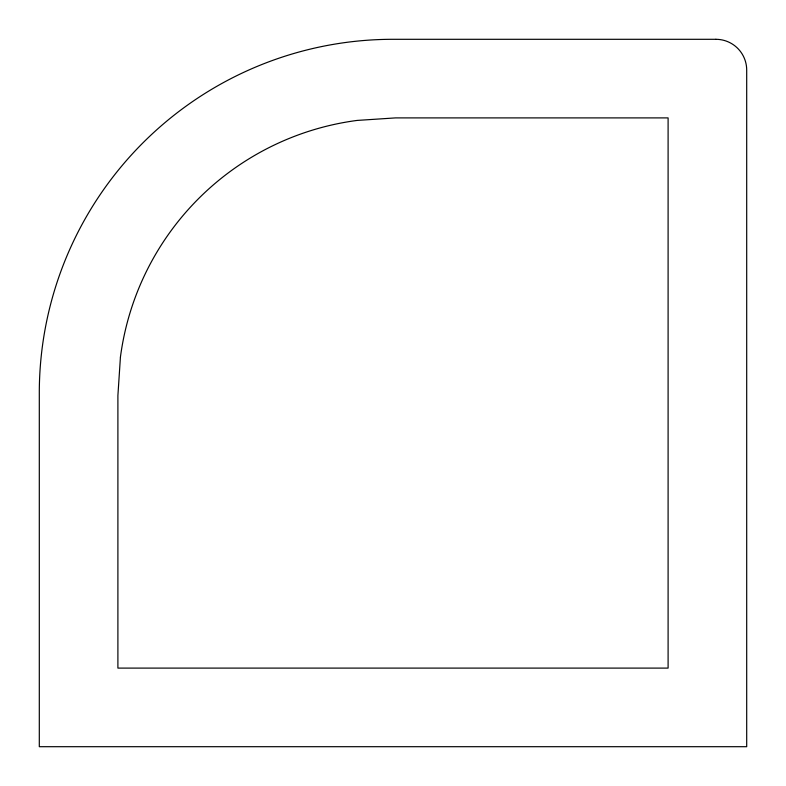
<?xml version="1.0" encoding="UTF-8"?>
<svg xmlns="http://www.w3.org/2000/svg" width="786" height="786" viewBox="0 0 786 786"><rect width="100%" height="100%" fill="white"/><g stroke="black" fill="none" stroke-linecap="round" stroke-linejoin="round"><path stroke-width="1.18" d="M120.425 357.119L117.9 395.574L117.9 668.1L668.1 668.1L668.1 117.9L395.574 117.9L357.119 120.425A274.933 274.933 0 0 0 120.425 357.119M715.899 39.3L393 39.3A353.7 353.7 0 0 0 39.3 393L39.3 746.7L746.7 746.7L746.7 70.101A30.801 30.801 0 0 0 715.899 39.3"/></g></svg>
